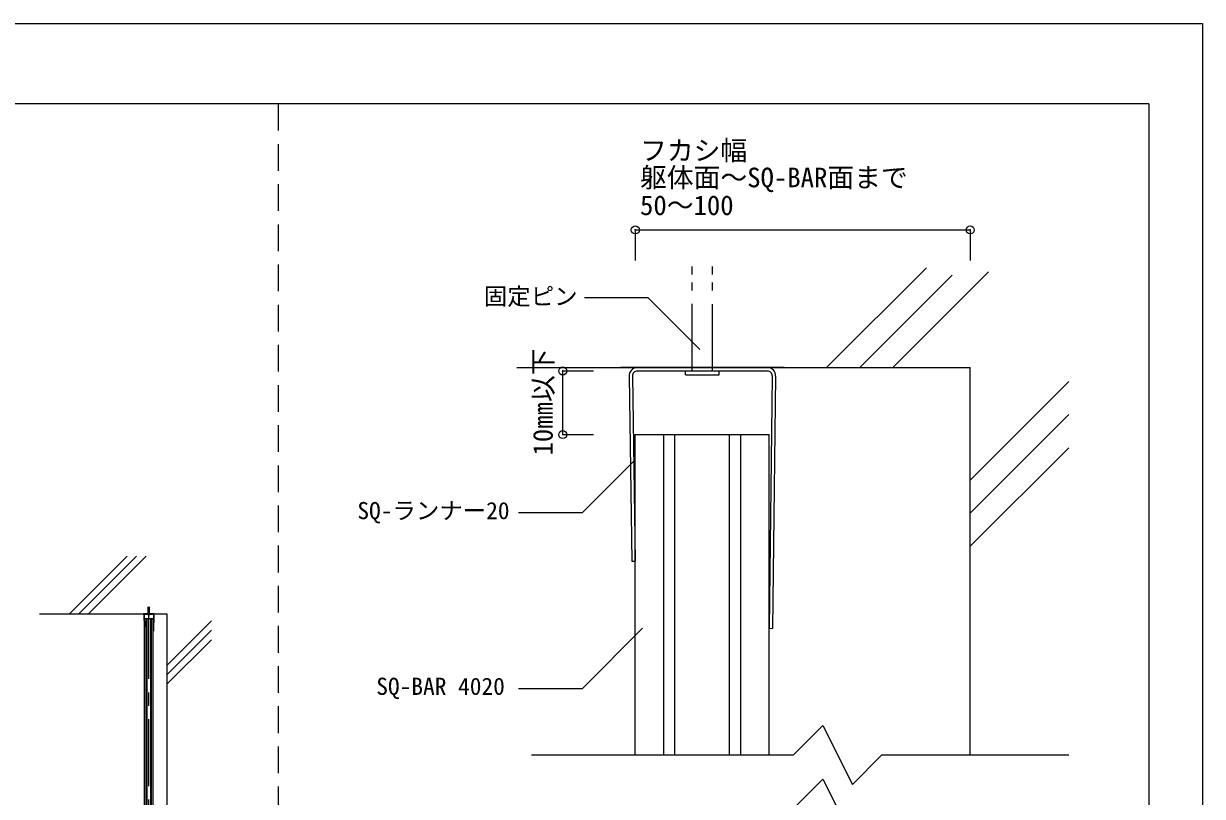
# Model space of a CAD drawing. Units: millimetres on the paper, enlarged 8 times, with parts at other scales. Extents: x -1560 to 1560, y -1077 to 1060.
# Drawn here: x 856 to 1560, y 598 to 1060 of the extents above; entities that cross this region are included whole.
import ezdxf
from ezdxf.enums import TextEntityAlignment as Align

# ---------------------------------------------------------------- set-up
doc = ezdxf.new("R2010")
doc.units = ezdxf.units.MM
doc.header["$LTSCALE"] = 8
doc.header["$PDMODE"] = 32
doc.header["$PDSIZE"] = 4.8
for name, pattern in [('CHAIN1', [8, 5, -1, 1, -1]), ('DASHED2', [3, 2, -1]), ('DOUBLE_CHAIN1', [8.8, 5, -1, 0.6, -0.6, 0.6, -1])]:
    doc.linetypes.add(name, pattern=pattern)
for name, color, linetype, lineweight in [('1-1_吊り材', 7, 'Continuous', 18), ('1-2_野縁受け', 3, 'Continuous', 18), ('1-4_ブレース・補強材', 4, 'Continuous', 9), ('1-5_寸法', 4, 'Continuous', 9), ('1-6_文字', 7, 'Continuous', 18), ('1-F_グリッド', 7, 'Continuous', 18), ('6-0_中心線', 4, 'CHAIN1', 9), ('6-1_吊り材', 7, 'Continuous', 18), ('6-2_野縁受け', 3, 'Continuous', 18), ('6-4_ブレース・補強材', 4, 'Continuous', 9), ('6-5_寸法', 4, 'Continuous', 9), ('6-F_グリッド', 7, 'Continuous', 18), ('F-3_野縁', 3, 'Continuous', 18), ('F-5_寸法', 7, 'Continuous', 18)]:
    doc.layers.add(name, color=color, linetype=linetype, lineweight=lineweight)
doc.styles.add('ＭＳ ゴシック', font='')
doc.styles.get('ＭＳ ゴシック').set_extended_font_data('MS Gothic')

msp = doc.modelspace()

# ---------------------------------------------------------------- linework, layer by layer
at = {"layer": '1-1_吊り材', "linetype": 'DOUBLE_CHAIN1'}
for p, q in [((1255.311, 852.472), (1255.311, 917.519)), ((1267.311, 852.39), (1267.311, 917.519)), ((1251.311, 849.99), (1251.311, 852.39)), ((1271.311, 849.99), (1271.311, 852.39)), ((1251.311, 849.99), (1271.311, 849.99))]:
    msp.add_line(p, q, dxfattribs=at)
at = {"layer": '1-1_吊り材'}
for p in [(1150.467, 854.39), (1421.311, 622.942)]:
    msp.add_line(p, (1421.311, 854.39), dxfattribs=at)
at = {"layer": '1-2_野縁受け'}
for p, q in [((1221.311, 814.39), (1301.311, 814.39)), ((1221.311, 622.942), (1221.311, 814.39)), ((1238.241, 622.942), (1238.241, 814.39)), ((1244.989, 622.942), (1244.989, 814.39)), ((1277.632, 622.942), (1277.632, 814.39)), ((1284.38, 622.942), (1284.38, 814.39)), ((1301.311, 622.942), (1301.311, 814.39))]:
    msp.add_line(p, q, dxfattribs=at)
at = {"layer": '1-4_ブレース・補強材'}
for p, q in [((1395.142, 914.014), (1335.518, 854.39)), ((1410.634, 909.707), (1355.317, 854.39)), ((1432.278, 911.552), (1375.116, 854.39)), ((1480.211, 846.132), (1421.311, 787.232)), ((1480.211, 826.333), (1421.311, 767.433)), ((1480.211, 806.534), (1421.311, 747.634))]:
    msp.add_line(p, q, dxfattribs=at)
at = {"layer": '1-5_寸法'}
msp.add_line((1177.968, 814.39), (1177.968, 852.39), dxfattribs=at)
at = {"layer": '1-6_文字'}
for p, q in [((1228.974, 896.017), (1190.995, 896.017)), ((1228.974, 896.017), (1259.805, 865.186)), ((1189.467, 767.527), (1220.298, 798.359)), ((1189.467, 767.527), (1151.489, 767.527)), ((1189.467, 662.542), (1225.687, 698.762)), ((1189.467, 662.542), (1151.489, 662.542)), ((1159.214, 622.942), (1315.732, 622.942)), ((1368.532, 622.942), (1480.211, 622.942))]:
    msp.add_line(p, q, dxfattribs=at)
for points in [[(1315.732, 622.942), (1333.332, 640.542), (1350.932, 605.342), (1368.532, 622.942)], [(1315.732, 590.942), (1333.332, 608.542), (1350.932, 573.342), (1368.532, 590.942)]]:
    msp.add_lwpolyline(points, dxfattribs=at)
at = {"layer": '1-F_グリッド'}
for p, q in [((1310.257, 854.39), (1212.455, 854.39)), ((1222.455, 852.39), (1300.257, 852.39)), ((1217.667, 849.258), (1219.315, 738.669)), ((1219.662, 849.396), (1221.311, 738.807)), ((1303.053, 849.446), (1301.311, 698.7)), ((1305.05, 849.343), (1303.308, 698.597)), ((1219.315, 738.669), (1221.311, 738.807)), ((1301.311, 698.7), (1303.308, 698.593))]:
    msp.add_line(p, q, dxfattribs=at)
for centre, radius, start, end in [((1222.455, 849.59), 4.8, 90, 183.97083), ((1222.455, 849.59), 2.8, 90, 183.97083), ((1300.257, 849.59), 4.8, 357.04848, 90), ((1300.257, 849.59), 2.8, 357.04848, 90)]:
    msp.add_arc(centre, radius, start, end, dxfattribs=at)
at = {"layer": '6-0_中心線'}
msp.add_line((930.781, -99.649), (930.781, 712.225), dxfattribs=at)
at = {"layer": '6-1_吊り材', "linetype": 'DOUBLE_CHAIN1'}
for p, q in [((930.381, 707.101), (930.381, 711.438)), ((931.181, 707.096), (931.181, 711.438)), ((930.114, 706.936), (930.114, 707.096)), ((930.114, 706.936), (931.448, 706.936)), ((931.448, 706.936), (931.448, 707.096))]:
    msp.add_line(p, q, dxfattribs=at)
at = {"layer": '6-1_吊り材'}
for p, q in [((865.404, 707.229), (941.448, 707.229)), ((941.448, 707.229), (941.448, -92.771))]:
    msp.add_line(p, q, dxfattribs=at)
at = {"layer": '6-2_野縁受け'}
for p, q in [((928.114, 704.563), (933.448, 704.563)), ((928.114, 312.736), (928.114, 704.563)), ((929.243, 312.736), (929.243, 704.563)), ((929.693, 312.736), (929.693, 704.563)), ((931.869, 312.736), (931.869, 704.563)), ((932.319, 312.736), (932.319, 704.563)), ((933.448, 312.736), (933.448, 704.563))]:
    msp.add_line(p, q, dxfattribs=at)
at = {"layer": '6-4_ブレース・補強材'}
for p, q in [((883.386, 707.229), (917.819, 741.662)), ((889.043, 707.229), (923.476, 741.662)), ((894.7, 707.229), (929.133, 741.662)), ((941.448, 676.47), (968.114, 703.137)), ((941.448, 670.813), (968.114, 697.48)), ((941.448, 665.156), (968.114, 691.823))]:
    msp.add_line(p, q, dxfattribs=at)
at = {"layer": '6-5_寸法'}
for p, q in [((1221.311, 936.671), (1221.311, 918.398)), ((1221.311, 936.671), (1340.511, 936.671)), ((1340.511, 936.671), (1421.311, 936.671)), ((1421.311, 936.671), (1421.311, 918.398)), ((1177.968, 852.39), (1196.241, 852.39)), ((1177.968, 814.39), (1196.241, 814.39)), ((924.265, 707.229), (927.976, 707.229))]:
    msp.add_line(p, q, dxfattribs=at)
at = {"layer": '6-5_寸法', "color": 3}
for p in [(1221.311, 936.671), (1421.311, 936.671), (1177.968, 852.39), (1177.968, 814.39)]:
    msp.add_point(p, dxfattribs=at)
at = {"layer": '6-F_グリッド'}
for p, q in [((934.044, 707.229), (927.524, 707.229)), ((927.872, 706.887), (927.981, 699.515)), ((928.005, 706.896), (928.114, 699.524)), ((928.191, 707.096), (933.378, 707.096)), ((933.564, 706.9), (933.448, 696.85)), ((933.697, 706.893), (933.581, 696.843)), ((927.981, 699.515), (928.114, 699.524)), ((933.448, 696.85), (933.581, 696.843))]:
    msp.add_line(p, q, dxfattribs=at)
for centre, radius, start, end in [((928.191, 706.909), 0.32, 90, 183.97083), ((928.191, 706.909), 0.187, 90, 183.97083), ((933.378, 706.909), 0.32, 357.04848, 90), ((933.378, 706.909), 0.187, 357.04848, 90)]:
    msp.add_arc(centre, radius, start, end, dxfattribs=at)
at = {"layer": 'F-3_野縁'}
for p, q in [((-1560, 1060), (1560, 1060)), ((1560, 1060), (1560, -1060)), ((1528, 1012), (16, 1012)), ((1528, 1012), (1528, -398))]:
    msp.add_line(p, q, dxfattribs=at)
at = {"layer": 'F-5_寸法', "color": 3, "linetype": 'DASHED2'}
msp.add_line((1008, 1012), (1008, -398), dxfattribs=at)

# ---------------------------------------------------------------- texts
at = {"layer": '1-6_文字', "style": 'ＭＳ ゴシック'}
for s, p in [('固定ピン', (1130.841, 888.793)), ('SQ-ランナー20', (1055.313, 760.751)), ('SQ-BAR 4020', (1066.61, 655.766))]:
    msp.add_text(s, height=10.26, dxfattribs=at).set_placement(p, align=Align.BOTTOM_LEFT)
at = {"layer": '6-5_寸法', "style": 'ＭＳ ゴシック'}
for s, p in [('フカシ幅', (1224.119, 974.779)), ('躯体面～SQ-BAR面まで', (1224.119, 958.636)), ('50～100', (1224.119, 942.037))]:
    msp.add_text(s, height=11.73, dxfattribs=at).set_placement(p, align=Align.BOTTOM_LEFT)
msp.add_text('10㎜以下', height=11.73, rotation=90, dxfattribs=at).set_placement((1175.48, 801.876), align=Align.BOTTOM_LEFT)

doc.saveas('drawing.dxf')
